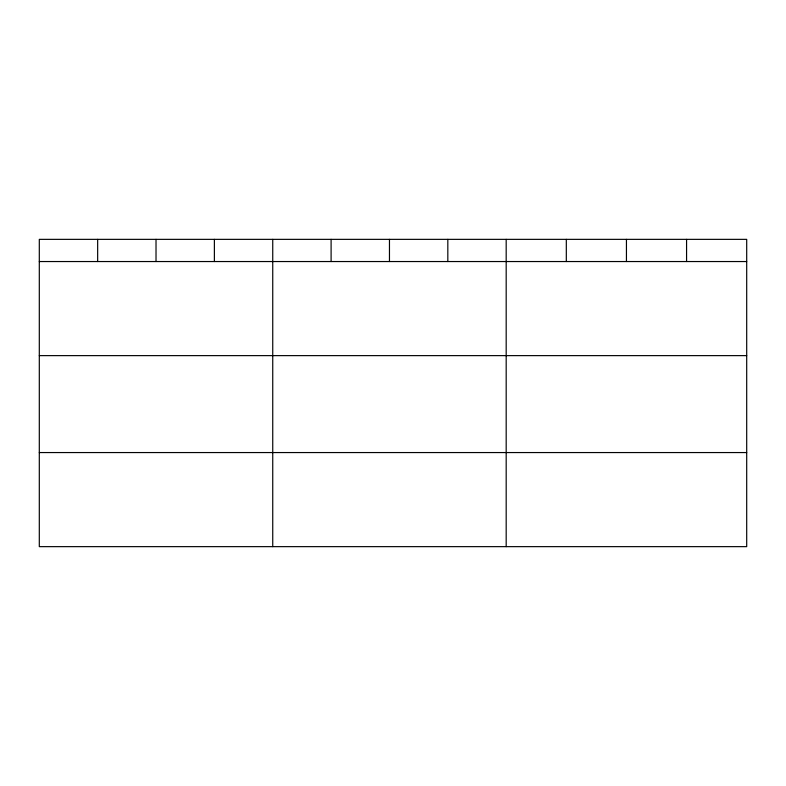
<?xml version="1.0" encoding="UTF-8"?>
<svg xmlns="http://www.w3.org/2000/svg" width="786" height="786" viewBox="0 0 786 786"><rect width="100%" height="100%" fill="white"/><g stroke="black" fill="none" stroke-linecap="round" stroke-linejoin="round"><path stroke-width="1.18" d="M746.7 355.626L746.7 239.357L39.3 239.357L39.3 546.643L746.7 546.643L746.7 355.626L39.3 355.626M39.3 261.541L746.7 261.541M39.3 452.559L746.7 452.559M686.571 239.357L686.571 261.541M626.442 239.357L626.442 261.541M566.313 239.357L566.313 261.541M506.184 239.357L506.184 546.643M447.824 239.357L447.824 261.541M389.463 239.357L389.463 261.541M331.103 239.357L331.103 261.541M272.742 239.357L272.742 546.643M214.381 239.357L214.381 261.541M156.021 239.357L156.021 261.541M97.661 239.357L97.661 261.541"/></g></svg>
